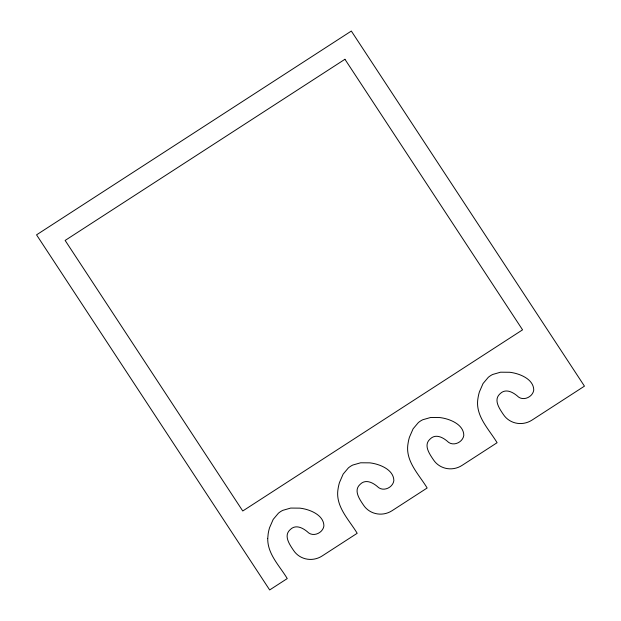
<?xml version="1.0" encoding="UTF-8"?>
<svg xmlns="http://www.w3.org/2000/svg" width="621" height="621" viewBox="0 0 621 621"><rect width="100%" height="100%" fill="white"/><g stroke="black" fill="none" stroke-linecap="round" stroke-linejoin="round"><path stroke-width="0.93" d="M267.729 538.523C267.496 554.188 279.667 565.894 287.244 578.578L269.669 589.95L36.546 234.847L351.331 31.05L584.454 386.153L531.987 420.114A20.842 20.221 -27 0 1 503.398 414.533C499.548 408.804 493.167 399.877 499.967 393.854C505.758 387.807 513.652 392.48 518.551 397.067C524.155 401.096 532.888 396.664 533.757 390.066C533.672 380.805 523.767 375.627 515.942 373.493A44.867 43.532 -27 0 0 509.709 372.274L500.534 372.204L492.678 374.471A20.943 20.322 -27 0 0 488.308 377.304L483.053 383.53L479.412 391.89A44.867 43.532 -27 0 0 478.015 398.045C474.801 415.534 488.766 428.909 497.095 442.711L462.04 465.408A20.842 20.221 -27 0 1 433.45 459.819C429.6 454.091 423.212 445.164 430.011 439.14C435.81 433.093 443.704 437.774 448.595 442.362C454.207 446.39 462.94 441.958 463.802 435.352C463.724 426.099 453.811 420.914 445.987 418.779A44.867 43.532 -27 0 0 439.753 417.56L430.586 417.498L422.73 419.757A20.943 20.322 -27 0 0 418.352 422.59L413.097 428.816L409.456 437.176A44.867 43.532 -27 0 0 408.067 443.332C404.853 460.821 418.81 474.196 427.147 487.997L392.092 510.695A20.842 20.221 -27 0 1 363.502 505.106C359.644 499.385 353.264 490.45 360.064 484.427C365.854 478.38 373.749 483.06 378.647 487.648C384.252 491.677 392.984 487.244 393.854 480.638C393.768 471.386 383.863 466.2 376.039 464.066A44.867 43.532 -27 0 0 369.805 462.847L360.638 462.785L352.775 465.051A20.943 20.322 -27 0 0 348.404 467.877L343.149 474.11L339.508 482.463A44.867 43.532 -27 0 0 338.111 488.618C334.898 506.107 348.87 519.482 357.191 533.284L322.136 555.981A20.842 20.221 -27 0 1 293.547 550.392C289.697 544.671 283.308 535.744 290.108 529.713C295.906 523.674 303.801 528.347 308.691 532.934C314.304 536.963 323.036 532.531 323.906 525.925C323.82 516.672 313.908 511.487 306.083 509.36A44.867 43.532 -27 0 0 299.85 508.141L290.682 508.071L282.827 510.338A20.943 20.322 -27 0 0 278.449 513.171L273.193 519.397L269.553 527.749A44.867 43.532 -27 0 0 268.163 533.913L267.729 538.523M344.942 59.282L65.135 240.436L242.757 510.99L522.564 329.836L344.942 59.282"/></g></svg>
